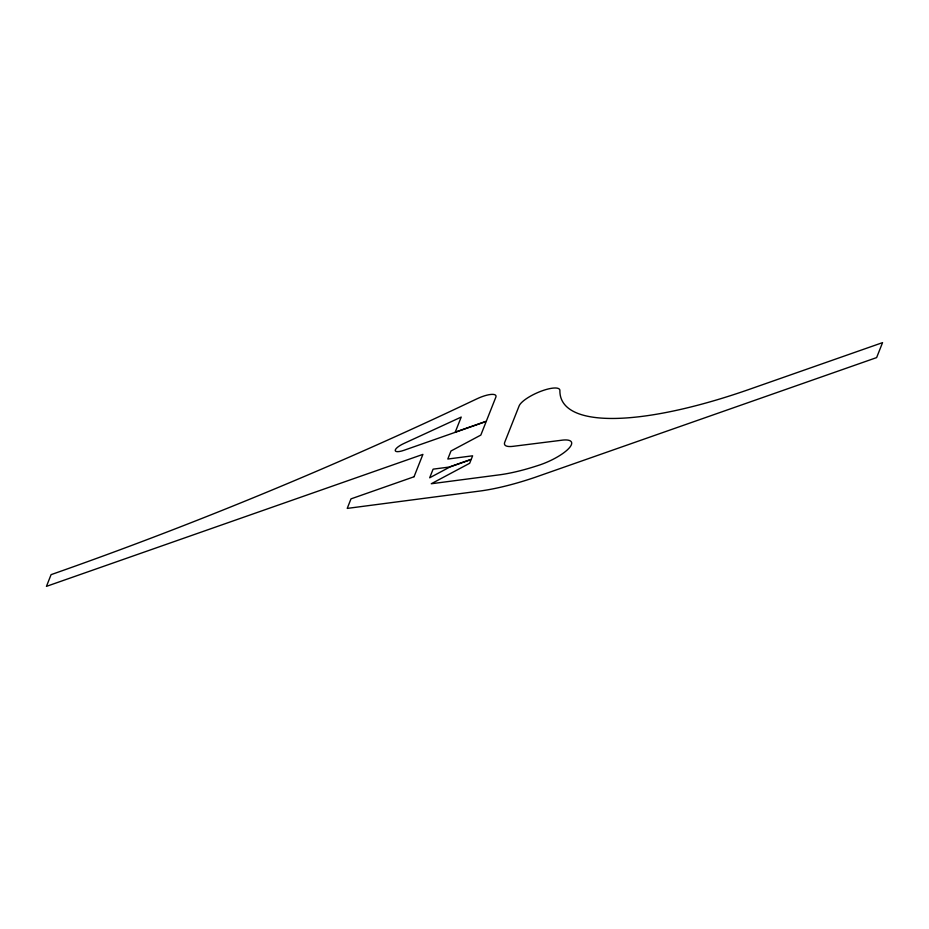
<?xml version="1.0" encoding="UTF-8"?>
<svg xmlns="http://www.w3.org/2000/svg" width="929" height="929" viewBox="0 0 929 929"><rect width="100%" height="100%" fill="white"/><g stroke="black" fill="none" stroke-linecap="round" stroke-linejoin="round"><path stroke-width="1.39" d="M414.079 476.658L422.892 454.397L46.45 586.362L51.083 574.645A1268.491 362.194 -24.1 0 0 452.655 410.293L477.03 398.785A17.082 4.877 -24.1 0 1 495.831 397.206L486.32 421.209L455.256 432.101L461.214 417.075L404.022 443.423A11.148 3.182 -24.1 0 0 395.22 450.379A11.148 3.182 -24.1 0 0 403.871 450.333L486.227 421.452L480.827 435.086L450.983 450.995L447.801 459.042L472.629 455.802L471.247 459.286L449.032 467.078L433.1 469.157L429.686 477.785L450.008 466.95L471.142 459.541L469.668 463.281L431.265 483.754L500.743 474.661A102.596 29.298 -24.1 0 0 537.229 465.766A32.736 9.348 -24.1 0 0 540.771 464.593A29.054 8.291 -24.1 0 0 569.616 447.523A29.054 8.291 -24.1 0 0 560.814 440.346L513.087 446.326A25.884 7.386 -24.1 0 1 504.737 442.25L519.137 405.88A22.284 6.364 -24.1 0 1 541.061 391.214A22.284 6.364 -24.1 0 1 559.897 390.528A244.757 69.884 -24.1 0 0 749.796 389.181L882.55 342.638L876.628 357.595L534.802 477.425A137.109 39.146 -24.1 0 1 480.932 490.907L347.225 508.407L350.988 498.873L414.032 476.774"/></g></svg>
